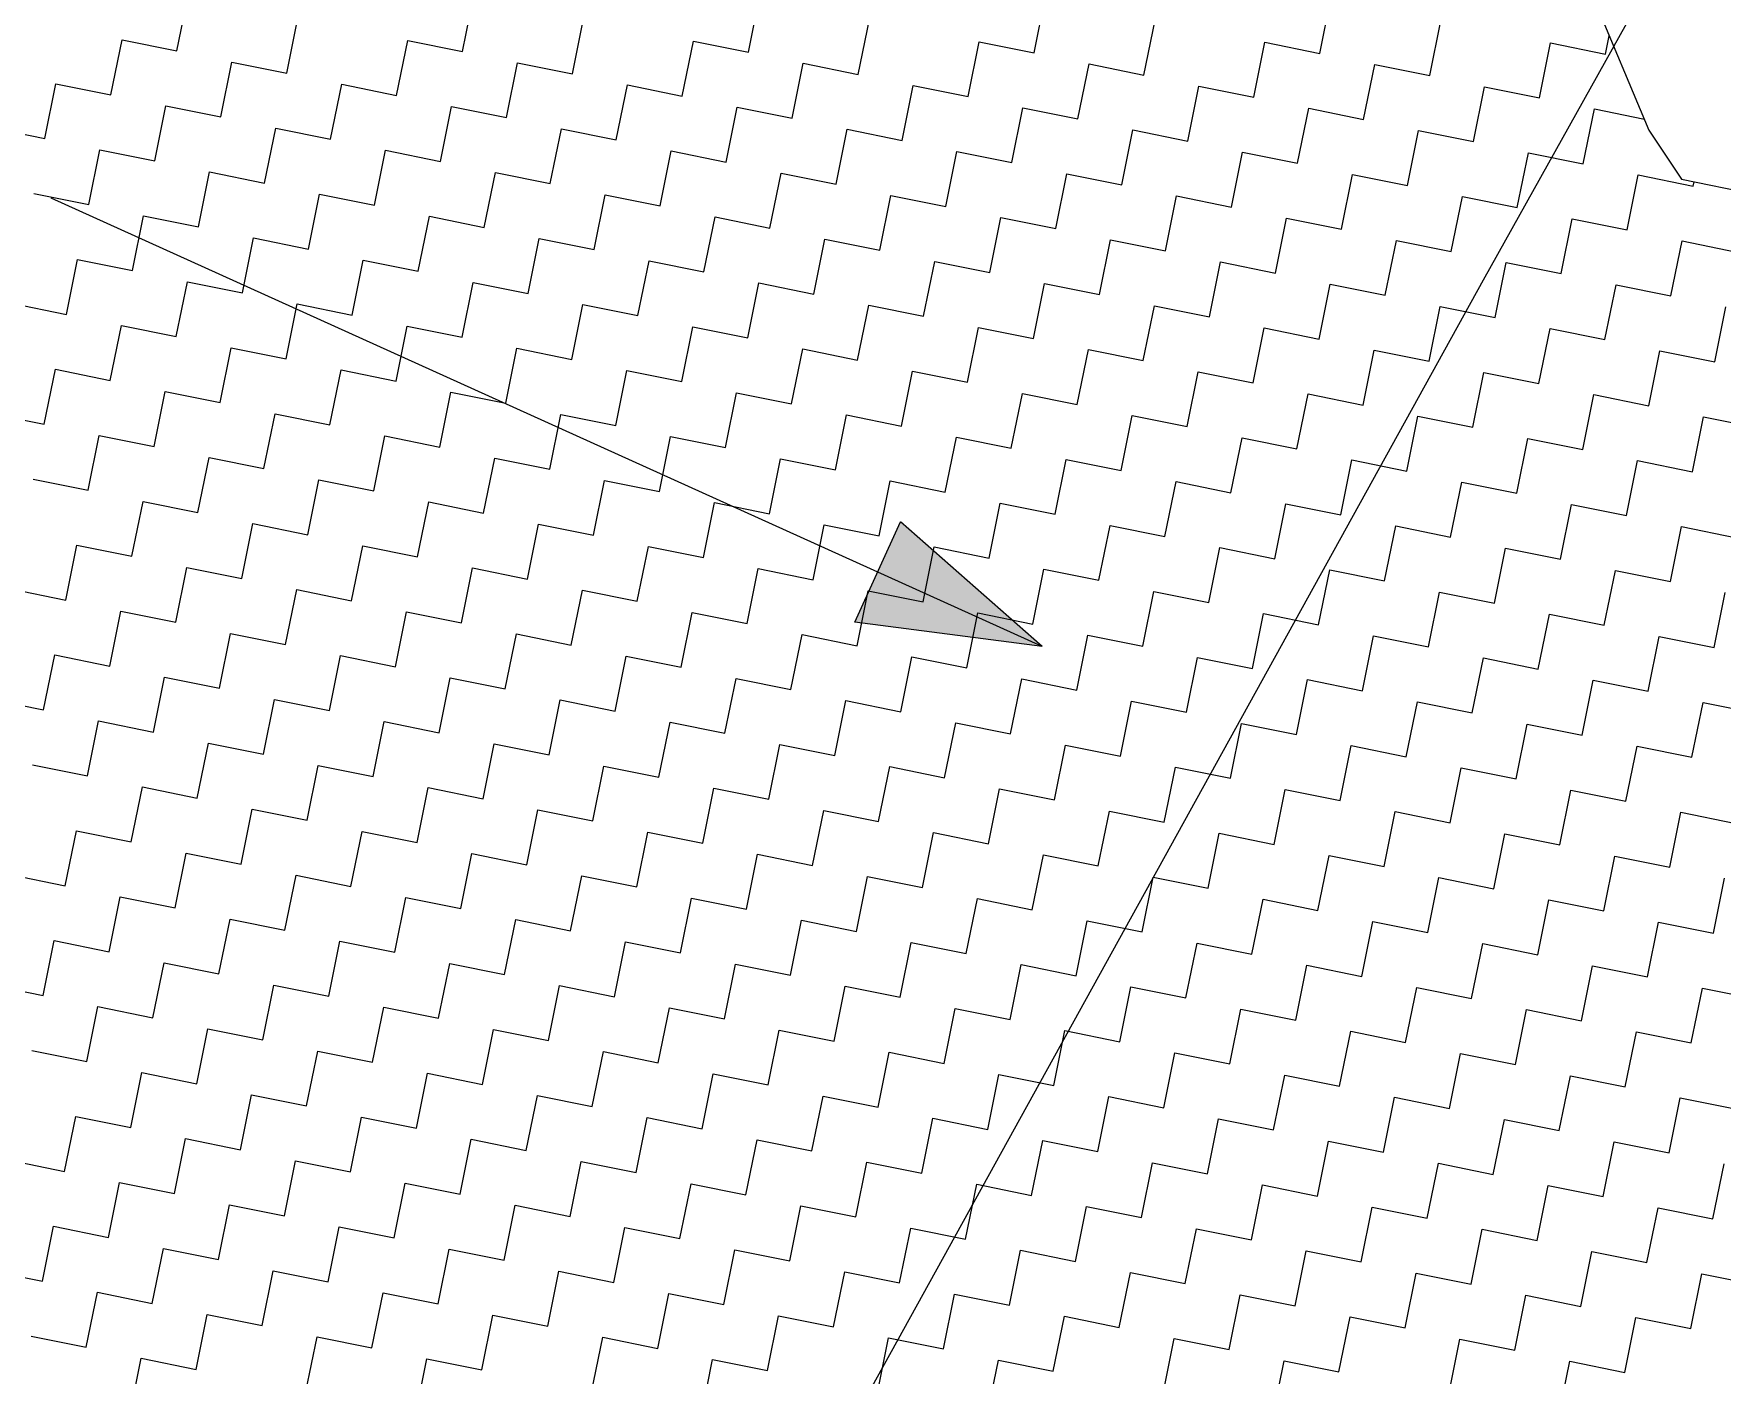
# Model space of a CAD drawing. Header units: metres. Extents: x 278801 to 279668, y 2074665 to 2075564.
# Drawn here: x 279452.46 to 279499.58, y 2075442.22 to 2075479.66 of the extents above; entities that cross this region are included whole.
import ezdxf

# ---------------------------------------------------------------- set-up
doc = ezdxf.new("R2010")
doc.units = ezdxf.units.M
doc.layers.add('POLY_HATCH', color=12, linetype='Continuous')
doc.layers.add('POLY_PARCEL', color=6, linetype='Continuous')

msp = doc.modelspace()

# ---------------------------------------------------------------- hatches: boundary and pattern name
h = msp.add_hatch(color=256)
h.paths.add_polyline_path([(279476.01, 2075464.635), (279475.375, 2075463.231), (279480.6, 2075462.559)])
h.paths.add_polyline_path([(279480.6, 2075462.559), (279476.645, 2075466.038), (279476.01, 2075464.635)])

# ---------------------------------------------------------------- linework, layer by layer
for points in [[(279480.6, 2075462.559), (279452.951, 2075475.065)], [(279475.375, 2075463.231), (279476.645, 2075466.038)], [(279480.6, 2075462.559), (279476.645, 2075466.038)], [(279480.6, 2075462.559), (279475.375, 2075463.231)]]:
    msp.add_lwpolyline(points)
at = {"layer": 'POLY_HATCH'}
for p, q in [((279495.593, 2075481.577), (279497.534, 2075476.969)), ((279497.534, 2075476.969), (279498.445, 2075475.597)), ((279498.445, 2075475.597), (279500.444, 2075475.193))]:
    msp.add_line(p, q, dxfattribs=at)
at = {"layer": 'POLY_HATCH', "linetype": 'Continuous'}
for p, q in [((279456.459, 2075479.177), (279456.769, 2075480.709)), ((279464.431, 2075479.16), (279464.741, 2075480.693)), ((279472.404, 2075479.143), (279472.714, 2075480.676)), ((279480.376, 2075479.126), (279480.686, 2075480.659)), ((279488.349, 2075479.109), (279488.658, 2075480.642)), ((279459.524, 2075478.557), (279459.834, 2075480.09)), ((279467.496, 2075478.54), (279467.806, 2075480.073)), ((279475.469, 2075478.523), (279475.779, 2075480.056)), ((279483.441, 2075478.506), (279483.751, 2075480.039)), ((279491.414, 2075478.489), (279491.723, 2075480.022)), ((279454.616, 2075477.954), (279454.926, 2075479.487)), ((279454.926, 2075479.487), (279456.459, 2075479.177)), ((279462.589, 2075477.937), (279462.899, 2075479.47)), ((279462.899, 2075479.47), (279464.431, 2075479.16)), ((279470.561, 2075477.92), (279470.871, 2075479.453)), ((279470.871, 2075479.453), (279472.404, 2075479.143)), ((279478.534, 2075477.904), (279478.844, 2075479.436)), ((279478.844, 2075479.436), (279480.376, 2075479.126)), ((279486.506, 2075477.887), (279486.816, 2075479.419)), ((279486.816, 2075479.419), (279488.349, 2075479.109)), ((279494.479, 2075477.87), (279494.788, 2075479.402)), ((279494.788, 2075479.402), (279496.321, 2075479.092)), ((279496.321, 2075479.092), (279496.424, 2075479.604)), ((279457.681, 2075477.335), (279457.991, 2075478.867)), ((279457.991, 2075478.867), (279459.524, 2075478.557)), ((279465.654, 2075477.318), (279465.964, 2075478.85)), ((279465.964, 2075478.85), (279467.496, 2075478.54)), ((279473.626, 2075477.301), (279473.936, 2075478.833)), ((279473.936, 2075478.833), (279475.469, 2075478.523)), ((279481.599, 2075477.284), (279481.909, 2075478.816)), ((279481.909, 2075478.816), (279483.441, 2075478.506)), ((279489.571, 2075477.267), (279489.881, 2075478.799)), ((279489.881, 2075478.799), (279491.414, 2075478.489)), ((279452.774, 2075476.732), (279453.084, 2075478.264)), ((279453.084, 2075478.264), (279454.616, 2075477.954)), ((279460.746, 2075476.715), (279461.056, 2075478.247)), ((279461.056, 2075478.247), (279462.589, 2075477.937)), ((279468.719, 2075476.698), (279469.029, 2075478.23)), ((279469.029, 2075478.23), (279470.561, 2075477.92)), ((279476.691, 2075476.681), (279477.001, 2075478.213)), ((279477.001, 2075478.213), (279478.534, 2075477.904)), ((279484.664, 2075476.664), (279484.974, 2075478.197)), ((279484.974, 2075478.197), (279486.506, 2075477.887)), ((279492.636, 2075476.647), (279492.946, 2075478.18)), ((279492.946, 2075478.18), (279494.479, 2075477.87)), ((279455.839, 2075476.112), (279456.149, 2075477.644)), ((279456.149, 2075477.644), (279457.681, 2075477.335)), ((279463.811, 2075476.095), (279464.121, 2075477.628)), ((279464.121, 2075477.628), (279465.654, 2075477.318)), ((279471.784, 2075476.078), (279472.094, 2075477.611)), ((279472.094, 2075477.611), (279473.626, 2075477.301)), ((279479.756, 2075476.061), (279480.066, 2075477.594)), ((279480.066, 2075477.594), (279481.599, 2075477.284)), ((279487.729, 2075476.044), (279488.039, 2075477.577)), ((279488.039, 2075477.577), (279489.571, 2075477.267)), ((279495.701, 2075476.027), (279496.011, 2075477.56)), ((279496.011, 2075477.56), (279497.404, 2075477.278)), ((279451.241, 2075477.042), (279452.774, 2075476.732)), ((279458.904, 2075475.492), (279459.214, 2075477.025)), ((279459.214, 2075477.025), (279460.746, 2075476.715)), ((279466.876, 2075475.475), (279467.186, 2075477.008)), ((279467.186, 2075477.008), (279468.719, 2075476.698)), ((279474.849, 2075475.458), (279475.159, 2075476.991)), ((279475.159, 2075476.991), (279476.691, 2075476.681)), ((279482.821, 2075475.441), (279483.131, 2075476.974)), ((279483.131, 2075476.974), (279484.664, 2075476.664)), ((279490.794, 2075475.424), (279491.104, 2075476.957)), ((279491.104, 2075476.957), (279492.636, 2075476.647)), ((279453.997, 2075474.889), (279454.306, 2075476.422)), ((279454.306, 2075476.422), (279455.839, 2075476.112)), ((279461.969, 2075474.872), (279462.279, 2075476.405)), ((279462.279, 2075476.405), (279463.811, 2075476.095)), ((279469.941, 2075474.855), (279470.251, 2075476.388)), ((279470.251, 2075476.388), (279471.784, 2075476.078)), ((279477.914, 2075474.839), (279478.224, 2075476.371)), ((279478.224, 2075476.371), (279479.756, 2075476.061)), ((279485.886, 2075474.822), (279486.196, 2075476.354)), ((279486.196, 2075476.354), (279487.729, 2075476.044)), ((279493.859, 2075474.805), (279494.169, 2075476.337)), ((279494.169, 2075476.337), (279495.701, 2075476.027)), ((279457.062, 2075474.27), (279457.371, 2075475.802)), ((279457.371, 2075475.802), (279458.904, 2075475.492)), ((279465.034, 2075474.253), (279465.344, 2075475.785)), ((279465.344, 2075475.785), (279466.876, 2075475.475)), ((279473.006, 2075474.236), (279473.316, 2075475.768)), ((279473.316, 2075475.768), (279474.849, 2075475.458)), ((279480.979, 2075474.219), (279481.289, 2075475.751)), ((279481.289, 2075475.751), (279482.821, 2075475.441)), ((279488.951, 2075474.202), (279489.261, 2075475.734)), ((279489.261, 2075475.734), (279490.794, 2075475.424)), ((279496.924, 2075474.185), (279497.234, 2075475.717)), ((279497.234, 2075475.717), (279498.766, 2075475.408)), ((279498.766, 2075475.408), (279498.79, 2075475.527)), ((279452.464, 2075475.199), (279453.997, 2075474.889)), ((279460.127, 2075473.65), (279460.437, 2075475.182)), ((279460.437, 2075475.182), (279461.969, 2075474.872)), ((279468.099, 2075473.633), (279468.409, 2075475.165)), ((279468.409, 2075475.165), (279469.941, 2075474.855)), ((279476.072, 2075473.616), (279476.381, 2075475.148)), ((279476.381, 2075475.148), (279477.914, 2075474.839)), ((279484.044, 2075473.599), (279484.354, 2075475.131)), ((279484.354, 2075475.131), (279485.886, 2075474.822)), ((279492.016, 2075473.582), (279492.326, 2075475.115)), ((279492.326, 2075475.115), (279493.859, 2075474.805)), ((279455.219, 2075473.047), (279455.529, 2075474.579)), ((279455.529, 2075474.579), (279457.062, 2075474.27)), ((279463.192, 2075473.03), (279463.502, 2075474.563)), ((279463.502, 2075474.563), (279465.034, 2075474.253)), ((279471.164, 2075473.013), (279471.474, 2075474.546)), ((279471.474, 2075474.546), (279473.006, 2075474.236)), ((279479.137, 2075472.996), (279479.446, 2075474.529)), ((279479.446, 2075474.529), (279480.979, 2075474.219)), ((279487.109, 2075472.979), (279487.419, 2075474.512)), ((279487.419, 2075474.512), (279488.951, 2075474.202)), ((279495.081, 2075472.962), (279495.391, 2075474.495)), ((279495.391, 2075474.495), (279496.924, 2075474.185)), ((279458.284, 2075472.427), (279458.594, 2075473.96)), ((279458.594, 2075473.96), (279460.127, 2075473.65)), ((279466.257, 2075472.41), (279466.567, 2075473.943)), ((279466.567, 2075473.943), (279468.099, 2075473.633)), ((279474.229, 2075472.393), (279474.539, 2075473.926)), ((279474.539, 2075473.926), (279476.072, 2075473.616)), ((279482.202, 2075472.376), (279482.511, 2075473.909)), ((279482.511, 2075473.909), (279484.044, 2075473.599)), ((279490.174, 2075472.359), (279490.484, 2075473.892)), ((279490.484, 2075473.892), (279492.016, 2075473.582)), ((279498.146, 2075472.343), (279498.456, 2075473.875)), ((279498.456, 2075473.875), (279499.989, 2075473.565)), ((279453.377, 2075471.824), (279453.687, 2075473.357)), ((279453.687, 2075473.357), (279455.219, 2075473.047)), ((279461.349, 2075471.807), (279461.659, 2075473.34)), ((279461.659, 2075473.34), (279463.192, 2075473.03)), ((279469.322, 2075471.79), (279469.632, 2075473.323)), ((279469.632, 2075473.323), (279471.164, 2075473.013)), ((279477.294, 2075471.774), (279477.604, 2075473.306)), ((279477.604, 2075473.306), (279479.137, 2075472.996)), ((279485.267, 2075471.757), (279485.576, 2075473.289)), ((279485.576, 2075473.289), (279487.109, 2075472.979)), ((279493.239, 2075471.74), (279493.549, 2075473.272)), ((279493.549, 2075473.272), (279495.081, 2075472.962)), ((279456.442, 2075471.205), (279456.752, 2075472.737)), ((279456.752, 2075472.737), (279458.284, 2075472.427)), ((279464.414, 2075471.188), (279464.724, 2075472.72)), ((279464.724, 2075472.72), (279466.257, 2075472.41)), ((279472.387, 2075471.171), (279472.697, 2075472.703)), ((279472.697, 2075472.703), (279474.229, 2075472.393)), ((279480.359, 2075471.154), (279480.669, 2075472.686)), ((279480.669, 2075472.686), (279482.202, 2075472.376)), ((279488.332, 2075471.137), (279488.641, 2075472.669)), ((279488.641, 2075472.669), (279490.174, 2075472.359)), ((279496.304, 2075471.12), (279496.614, 2075472.652)), ((279496.614, 2075472.652), (279498.146, 2075472.343)), ((279451.844, 2075472.134), (279453.377, 2075471.824)), ((279459.507, 2075470.585), (279459.817, 2075472.117)), ((279459.817, 2075472.117), (279461.349, 2075471.807)), ((279467.479, 2075470.568), (279467.789, 2075472.1)), ((279467.789, 2075472.1), (279469.322, 2075471.79)), ((279475.452, 2075470.551), (279475.762, 2075472.083)), ((279475.762, 2075472.083), (279477.294, 2075471.774)), ((279483.424, 2075470.534), (279483.734, 2075472.066)), ((279483.734, 2075472.066), (279485.267, 2075471.757)), ((279491.397, 2075470.517), (279491.707, 2075472.05)), ((279491.707, 2075472.05), (279493.239, 2075471.74)), ((279499.369, 2075470.5), (279499.679, 2075472.033)), ((279454.599, 2075469.982), (279454.909, 2075471.514)), ((279454.909, 2075471.514), (279456.442, 2075471.205)), ((279462.572, 2075469.965), (279462.882, 2075471.497)), ((279462.882, 2075471.497), (279464.414, 2075471.188)), ((279470.544, 2075469.948), (279470.854, 2075471.481)), ((279470.854, 2075471.481), (279472.387, 2075471.171)), ((279478.517, 2075469.931), (279478.827, 2075471.464)), ((279478.827, 2075471.464), (279480.359, 2075471.154)), ((279486.489, 2075469.914), (279486.799, 2075471.447)), ((279486.799, 2075471.447), (279488.332, 2075471.137)), ((279494.462, 2075469.897), (279494.772, 2075471.43)), ((279494.772, 2075471.43), (279496.304, 2075471.12)), ((279457.664, 2075469.362), (279457.974, 2075470.895)), ((279457.974, 2075470.895), (279459.507, 2075470.585)), ((279465.637, 2075469.345), (279465.947, 2075470.878)), ((279465.947, 2075470.878), (279467.479, 2075470.568)), ((279473.609, 2075469.328), (279473.919, 2075470.861)), ((279473.919, 2075470.861), (279475.452, 2075470.551)), ((279481.582, 2075469.311), (279481.892, 2075470.844)), ((279481.892, 2075470.844), (279483.424, 2075470.534)), ((279489.554, 2075469.294), (279489.864, 2075470.827)), ((279489.864, 2075470.827), (279491.397, 2075470.517)), ((279497.527, 2075469.277), (279497.837, 2075470.81)), ((279497.837, 2075470.81), (279499.369, 2075470.5)), ((279452.757, 2075468.759), (279453.067, 2075470.292)), ((279453.067, 2075470.292), (279454.599, 2075469.982)), ((279460.729, 2075468.742), (279461.039, 2075470.275)), ((279461.039, 2075470.275), (279462.572, 2075469.965)), ((279468.702, 2075468.725), (279469.012, 2075470.258)), ((279469.012, 2075470.258), (279470.544, 2075469.948)), ((279476.674, 2075468.708), (279476.984, 2075470.241)), ((279476.984, 2075470.241), (279478.517, 2075469.931)), ((279484.647, 2075468.692), (279484.957, 2075470.224)), ((279484.957, 2075470.224), (279486.489, 2075469.914)), ((279492.619, 2075468.675), (279492.929, 2075470.207)), ((279492.929, 2075470.207), (279494.462, 2075469.897)), ((279455.822, 2075468.139), (279456.132, 2075469.672)), ((279456.132, 2075469.672), (279457.664, 2075469.362)), ((279463.794, 2075468.123), (279464.104, 2075469.655)), ((279464.104, 2075469.655), (279465.637, 2075469.345)), ((279471.767, 2075468.106), (279472.077, 2075469.638)), ((279472.077, 2075469.638), (279473.609, 2075469.328)), ((279479.739, 2075468.089), (279480.049, 2075469.621)), ((279480.049, 2075469.621), (279481.582, 2075469.311)), ((279487.712, 2075468.072), (279488.022, 2075469.604)), ((279488.022, 2075469.604), (279489.554, 2075469.294)), ((279495.684, 2075468.055), (279495.994, 2075469.587)), ((279495.994, 2075469.587), (279497.527, 2075469.277)), ((279451.225, 2075469.069), (279452.757, 2075468.759)), ((279458.887, 2075467.52), (279459.197, 2075469.052)), ((279459.197, 2075469.052), (279460.729, 2075468.742)), ((279466.86, 2075467.503), (279467.169, 2075469.035)), ((279467.169, 2075469.035), (279468.702, 2075468.725)), ((279474.832, 2075467.486), (279475.142, 2075469.018)), ((279475.142, 2075469.018), (279476.674, 2075468.708)), ((279482.804, 2075467.469), (279483.114, 2075469.001)), ((279483.114, 2075469.001), (279484.647, 2075468.692)), ((279490.777, 2075467.452), (279491.087, 2075468.985)), ((279491.087, 2075468.985), (279492.619, 2075468.675)), ((279498.749, 2075467.435), (279499.059, 2075468.968)), ((279499.059, 2075468.968), (279500.592, 2075468.658)), ((279453.98, 2075466.917), (279454.29, 2075468.449)), ((279454.29, 2075468.449), (279455.822, 2075468.139)), ((279461.952, 2075466.9), (279462.262, 2075468.432)), ((279462.262, 2075468.432), (279463.794, 2075468.123)), ((279469.925, 2075466.883), (279470.234, 2075468.416)), ((279470.234, 2075468.416), (279471.767, 2075468.106)), ((279477.897, 2075466.866), (279478.207, 2075468.399)), ((279478.207, 2075468.399), (279479.739, 2075468.089)), ((279485.869, 2075466.849), (279486.179, 2075468.382)), ((279486.179, 2075468.382), (279487.712, 2075468.072)), ((279493.842, 2075466.832), (279494.152, 2075468.365)), ((279494.152, 2075468.365), (279495.684, 2075468.055)), ((279457.045, 2075466.297), (279457.355, 2075467.83)), ((279457.355, 2075467.83), (279458.887, 2075467.52)), ((279465.017, 2075466.28), (279465.327, 2075467.813)), ((279465.327, 2075467.813), (279466.86, 2075467.503)), ((279472.99, 2075466.263), (279473.299, 2075467.796)), ((279473.299, 2075467.796), (279474.832, 2075467.486)), ((279480.962, 2075466.246), (279481.272, 2075467.779)), ((279481.272, 2075467.779), (279482.804, 2075467.469)), ((279488.934, 2075466.229), (279489.244, 2075467.762)), ((279489.244, 2075467.762), (279490.777, 2075467.452)), ((279496.907, 2075466.212), (279497.217, 2075467.745)), ((279497.217, 2075467.745), (279498.749, 2075467.435)), ((279452.447, 2075467.227), (279453.98, 2075466.917)), ((279460.11, 2075465.677), (279460.42, 2075467.21)), ((279460.42, 2075467.21), (279461.952, 2075466.9)), ((279468.082, 2075465.66), (279468.392, 2075467.193)), ((279468.392, 2075467.193), (279469.925, 2075466.883)), ((279476.055, 2075465.643), (279476.364, 2075467.176)), ((279476.364, 2075467.176), (279477.897, 2075466.866)), ((279484.027, 2075465.627), (279484.337, 2075467.159)), ((279484.337, 2075467.159), (279485.869, 2075466.849)), ((279491.999, 2075465.61), (279492.309, 2075467.142)), ((279492.309, 2075467.142), (279493.842, 2075466.832)), ((279455.202, 2075465.074), (279455.512, 2075466.607)), ((279455.512, 2075466.607), (279457.045, 2075466.297)), ((279463.175, 2075465.058), (279463.485, 2075466.59)), ((279463.485, 2075466.59), (279465.017, 2075466.28)), ((279471.147, 2075465.041), (279471.457, 2075466.573)), ((279471.457, 2075466.573), (279472.99, 2075466.263)), ((279479.12, 2075465.024), (279479.429, 2075466.556)), ((279479.429, 2075466.556), (279480.962, 2075466.246)), ((279487.092, 2075465.007), (279487.402, 2075466.539)), ((279487.402, 2075466.539), (279488.934, 2075466.229)), ((279495.064, 2075464.99), (279495.374, 2075466.522)), ((279495.374, 2075466.522), (279496.907, 2075466.212)), ((279458.267, 2075464.455), (279458.577, 2075465.987)), ((279458.577, 2075465.987), (279460.11, 2075465.677)), ((279466.24, 2075464.438), (279466.55, 2075465.97)), ((279466.55, 2075465.97), (279468.082, 2075465.66)), ((279474.212, 2075464.421), (279474.522, 2075465.953)), ((279474.522, 2075465.953), (279476.055, 2075465.643)), ((279482.185, 2075464.404), (279482.495, 2075465.936)), ((279482.495, 2075465.936), (279484.027, 2075465.627)), ((279490.157, 2075464.387), (279490.467, 2075465.92)), ((279490.467, 2075465.92), (279491.999, 2075465.61)), ((279498.13, 2075464.37), (279498.439, 2075465.903)), ((279498.439, 2075465.903), (279499.972, 2075465.593)), ((279453.36, 2075463.852), (279453.67, 2075465.384)), ((279453.67, 2075465.384), (279455.202, 2075465.074)), ((279461.332, 2075463.835), (279461.642, 2075465.367)), ((279461.642, 2075465.367), (279463.175, 2075465.058)), ((279469.305, 2075463.818), (279469.615, 2075465.351)), ((279469.615, 2075465.351), (279471.147, 2075465.041)), ((279477.277, 2075463.801), (279477.587, 2075465.334)), ((279477.587, 2075465.334), (279479.12, 2075465.024)), ((279485.25, 2075463.784), (279485.56, 2075465.317)), ((279485.56, 2075465.317), (279487.092, 2075465.007)), ((279493.222, 2075463.767), (279493.532, 2075465.3)), ((279493.532, 2075465.3), (279495.064, 2075464.99)), ((279456.425, 2075463.232), (279456.735, 2075464.765)), ((279456.735, 2075464.765), (279458.267, 2075464.455)), ((279464.397, 2075463.215), (279464.707, 2075464.748)), ((279464.707, 2075464.748), (279466.24, 2075464.438)), ((279472.37, 2075463.198), (279472.68, 2075464.731)), ((279472.68, 2075464.731), (279474.212, 2075464.421)), ((279480.342, 2075463.181), (279480.652, 2075464.714)), ((279480.652, 2075464.714), (279482.185, 2075464.404)), ((279488.315, 2075463.164), (279488.625, 2075464.697)), ((279488.625, 2075464.697), (279490.157, 2075464.387)), ((279496.287, 2075463.147), (279496.597, 2075464.68)), ((279496.597, 2075464.68), (279498.13, 2075464.37)), ((279451.827, 2075464.162), (279453.36, 2075463.852)), ((279459.49, 2075462.612), (279459.8, 2075464.145)), ((279459.8, 2075464.145), (279461.332, 2075463.835)), ((279467.462, 2075462.595), (279467.772, 2075464.128)), ((279467.772, 2075464.128), (279469.305, 2075463.818)), ((279475.435, 2075462.578), (279475.745, 2075464.111)), ((279475.745, 2075464.111), (279477.277, 2075463.801)), ((279483.407, 2075462.562), (279483.717, 2075464.094)), ((279483.717, 2075464.094), (279485.25, 2075463.784)), ((279491.38, 2075462.545), (279491.69, 2075464.077)), ((279491.69, 2075464.077), (279493.222, 2075463.767)), ((279499.352, 2075462.528), (279499.662, 2075464.06)), ((279454.582, 2075462.009), (279454.892, 2075463.542)), ((279454.892, 2075463.542), (279456.425, 2075463.232)), ((279462.555, 2075461.993), (279462.865, 2075463.525)), ((279462.865, 2075463.525), (279464.397, 2075463.215)), ((279470.527, 2075461.976), (279470.837, 2075463.508)), ((279470.837, 2075463.508), (279472.37, 2075463.198)), ((279478.5, 2075461.959), (279478.81, 2075463.491)), ((279478.81, 2075463.491), (279480.342, 2075463.181)), ((279486.472, 2075461.942), (279486.782, 2075463.474)), ((279486.782, 2075463.474), (279488.315, 2075463.164)), ((279494.445, 2075461.925), (279494.755, 2075463.457)), ((279494.755, 2075463.457), (279496.287, 2075463.147)), ((279457.648, 2075461.39), (279457.957, 2075462.922)), ((279457.957, 2075462.922), (279459.49, 2075462.612)), ((279465.62, 2075461.373), (279465.93, 2075462.905)), ((279465.93, 2075462.905), (279467.462, 2075462.595)), ((279473.592, 2075461.356), (279473.902, 2075462.888)), ((279473.902, 2075462.888), (279475.435, 2075462.578)), ((279481.565, 2075461.339), (279481.875, 2075462.871)), ((279481.875, 2075462.871), (279483.407, 2075462.562)), ((279489.537, 2075461.322), (279489.847, 2075462.854)), ((279489.847, 2075462.854), (279491.38, 2075462.545)), ((279497.51, 2075461.305), (279497.82, 2075462.838)), ((279497.82, 2075462.838), (279499.352, 2075462.528)), ((279452.74, 2075460.787), (279453.05, 2075462.319)), ((279453.05, 2075462.319), (279454.582, 2075462.009)), ((279460.713, 2075460.77), (279461.022, 2075462.302)), ((279461.022, 2075462.302), (279462.555, 2075461.993)), ((279468.685, 2075460.753), (279468.995, 2075462.285)), ((279468.995, 2075462.285), (279470.527, 2075461.976)), ((279476.657, 2075460.736), (279476.967, 2075462.269)), ((279476.967, 2075462.269), (279478.5, 2075461.959)), ((279484.63, 2075460.719), (279484.94, 2075462.252)), ((279484.94, 2075462.252), (279486.472, 2075461.942)), ((279492.602, 2075460.702), (279492.912, 2075462.235)), ((279492.912, 2075462.235), (279494.445, 2075461.925)), ((279455.805, 2075460.167), (279456.115, 2075461.7)), ((279456.115, 2075461.7), (279457.648, 2075461.39)), ((279463.778, 2075460.15), (279464.087, 2075461.683)), ((279464.087, 2075461.683), (279465.62, 2075461.373)), ((279471.75, 2075460.133), (279472.06, 2075461.666)), ((279472.06, 2075461.666), (279473.592, 2075461.356)), ((279479.722, 2075460.116), (279480.032, 2075461.649)), ((279480.032, 2075461.649), (279481.565, 2075461.339)), ((279487.695, 2075460.099), (279488.005, 2075461.632)), ((279488.005, 2075461.632), (279489.537, 2075461.322)), ((279495.667, 2075460.082), (279495.977, 2075461.615)), ((279495.977, 2075461.615), (279497.51, 2075461.305)), ((279451.208, 2075461.097), (279452.74, 2075460.787)), ((279458.87, 2075459.547), (279459.18, 2075461.08)), ((279459.18, 2075461.08), (279460.713, 2075460.77)), ((279466.843, 2075459.53), (279467.152, 2075461.063)), ((279467.152, 2075461.063), (279468.685, 2075460.753)), ((279474.815, 2075459.513), (279475.125, 2075461.046)), ((279475.125, 2075461.046), (279476.657, 2075460.736)), ((279482.787, 2075459.496), (279483.097, 2075461.029)), ((279483.097, 2075461.029), (279484.63, 2075460.719)), ((279490.76, 2075459.48), (279491.07, 2075461.012)), ((279491.07, 2075461.012), (279492.602, 2075460.702)), ((279498.732, 2075459.463), (279499.042, 2075460.995)), ((279499.042, 2075460.995), (279500.575, 2075460.685)), ((279453.963, 2075458.944), (279454.273, 2075460.477)), ((279454.273, 2075460.477), (279455.805, 2075460.167)), ((279461.935, 2075458.927), (279462.245, 2075460.46)), ((279462.245, 2075460.46), (279463.778, 2075460.15)), ((279469.908, 2075458.911), (279470.217, 2075460.443)), ((279470.217, 2075460.443), (279471.75, 2075460.133)), ((279477.88, 2075458.894), (279478.19, 2075460.426)), ((279478.19, 2075460.426), (279479.722, 2075460.116)), ((279485.852, 2075458.877), (279486.162, 2075460.409)), ((279486.162, 2075460.409), (279487.695, 2075460.099)), ((279493.825, 2075458.86), (279494.135, 2075460.392)), ((279494.135, 2075460.392), (279495.667, 2075460.082)), ((279457.028, 2075458.325), (279457.338, 2075459.857)), ((279457.338, 2075459.857), (279458.87, 2075459.547)), ((279465, 2075458.308), (279465.31, 2075459.84)), ((279465.31, 2075459.84), (279466.843, 2075459.53)), ((279472.973, 2075458.291), (279473.283, 2075459.823)), ((279473.283, 2075459.823), (279474.815, 2075459.513)), ((279480.945, 2075458.274), (279481.255, 2075459.806)), ((279481.255, 2075459.806), (279482.787, 2075459.496)), ((279488.918, 2075458.257), (279489.227, 2075459.789)), ((279489.227, 2075459.789), (279490.76, 2075459.48)), ((279496.89, 2075458.24), (279497.2, 2075459.773)), ((279497.2, 2075459.773), (279498.732, 2075459.463)), ((279452.43, 2075459.254), (279453.963, 2075458.944)), ((279460.093, 2075457.705), (279460.403, 2075459.237)), ((279460.403, 2075459.237), (279461.935, 2075458.927)), ((279468.065, 2075457.688), (279468.375, 2075459.22)), ((279468.375, 2075459.22), (279469.908, 2075458.911)), ((279476.038, 2075457.671), (279476.348, 2075459.204)), ((279476.348, 2075459.204), (279477.88, 2075458.894)), ((279484.01, 2075457.654), (279484.32, 2075459.187)), ((279484.32, 2075459.187), (279485.852, 2075458.877)), ((279491.983, 2075457.637), (279492.292, 2075459.17)), ((279492.292, 2075459.17), (279493.825, 2075458.86)), ((279455.185, 2075457.102), (279455.495, 2075458.635)), ((279455.495, 2075458.635), (279457.028, 2075458.325)), ((279463.158, 2075457.085), (279463.468, 2075458.618)), ((279463.468, 2075458.618), (279465, 2075458.308)), ((279471.13, 2075457.068), (279471.44, 2075458.601)), ((279471.44, 2075458.601), (279472.973, 2075458.291)), ((279479.103, 2075457.051), (279479.413, 2075458.584)), ((279479.413, 2075458.584), (279480.945, 2075458.274)), ((279487.075, 2075457.034), (279487.385, 2075458.567)), ((279487.385, 2075458.567), (279488.918, 2075458.257)), ((279495.048, 2075457.017), (279495.357, 2075458.55)), ((279495.357, 2075458.55), (279496.89, 2075458.24)), ((279458.25, 2075456.482), (279458.56, 2075458.015)), ((279458.56, 2075458.015), (279460.093, 2075457.705)), ((279466.223, 2075456.465), (279466.533, 2075457.998)), ((279466.533, 2075457.998), (279468.065, 2075457.688)), ((279474.195, 2075456.448), (279474.505, 2075457.981)), ((279474.505, 2075457.981), (279476.038, 2075457.671)), ((279482.168, 2075456.431), (279482.478, 2075457.964)), ((279482.478, 2075457.964), (279484.01, 2075457.654)), ((279490.14, 2075456.415), (279490.45, 2075457.947)), ((279490.45, 2075457.947), (279491.983, 2075457.637)), ((279498.113, 2075456.398), (279498.422, 2075457.93)), ((279498.422, 2075457.93), (279499.955, 2075457.62)), ((279453.343, 2075455.879), (279453.653, 2075457.412)), ((279453.653, 2075457.412), (279455.185, 2075457.102)), ((279461.315, 2075455.862), (279461.625, 2075457.395)), ((279461.625, 2075457.395), (279463.158, 2075457.085)), ((279469.288, 2075455.846), (279469.598, 2075457.378)), ((279469.598, 2075457.378), (279471.13, 2075457.068)), ((279477.26, 2075455.829), (279477.57, 2075457.361)), ((279477.57, 2075457.361), (279479.103, 2075457.051)), ((279485.233, 2075455.812), (279485.543, 2075457.344)), ((279485.543, 2075457.344), (279487.075, 2075457.034)), ((279493.205, 2075455.795), (279493.515, 2075457.327)), ((279493.515, 2075457.327), (279495.048, 2075457.017)), ((279456.408, 2075455.26), (279456.718, 2075456.792)), ((279456.718, 2075456.792), (279458.25, 2075456.482)), ((279464.38, 2075455.243), (279464.69, 2075456.775)), ((279464.69, 2075456.775), (279466.223, 2075456.465)), ((279472.353, 2075455.226), (279472.663, 2075456.758)), ((279472.663, 2075456.758), (279474.195, 2075456.448)), ((279480.325, 2075455.209), (279480.635, 2075456.741)), ((279480.635, 2075456.741), (279482.168, 2075456.431)), ((279488.298, 2075455.192), (279488.608, 2075456.724)), ((279488.608, 2075456.724), (279490.14, 2075456.415)), ((279496.27, 2075455.175), (279496.58, 2075456.708)), ((279496.58, 2075456.708), (279498.113, 2075456.398)), ((279451.81, 2075456.189), (279453.343, 2075455.879)), ((279459.473, 2075454.64), (279459.783, 2075456.172)), ((279459.783, 2075456.172), (279461.315, 2075455.862)), ((279467.445, 2075454.623), (279467.755, 2075456.155)), ((279467.755, 2075456.155), (279469.288, 2075455.846)), ((279475.418, 2075454.606), (279475.728, 2075456.139)), ((279475.728, 2075456.139), (279477.26, 2075455.829)), ((279483.39, 2075454.589), (279483.7, 2075456.122)), ((279483.7, 2075456.122), (279485.233, 2075455.812)), ((279491.363, 2075454.572), (279491.673, 2075456.105)), ((279491.673, 2075456.105), (279493.205, 2075455.795)), ((279499.335, 2075454.555), (279499.645, 2075456.088)), ((279454.566, 2075454.037), (279454.875, 2075455.57)), ((279454.875, 2075455.57), (279456.408, 2075455.26)), ((279462.538, 2075454.02), (279462.848, 2075455.553)), ((279462.848, 2075455.553), (279464.38, 2075455.243)), ((279470.51, 2075454.003), (279470.82, 2075455.536)), ((279470.82, 2075455.536), (279472.353, 2075455.226)), ((279478.483, 2075453.986), (279478.793, 2075455.519)), ((279478.793, 2075455.519), (279480.325, 2075455.209)), ((279486.455, 2075453.969), (279486.765, 2075455.502)), ((279486.765, 2075455.502), (279488.298, 2075455.192)), ((279494.428, 2075453.952), (279494.738, 2075455.485)), ((279494.738, 2075455.485), (279496.27, 2075455.175)), ((279457.631, 2075453.417), (279457.94, 2075454.95)), ((279457.94, 2075454.95), (279459.473, 2075454.64)), ((279465.603, 2075453.4), (279465.913, 2075454.933)), ((279465.913, 2075454.933), (279467.445, 2075454.623)), ((279473.575, 2075453.383), (279473.885, 2075454.916)), ((279473.885, 2075454.916), (279475.418, 2075454.606)), ((279481.548, 2075453.366), (279481.858, 2075454.899)), ((279481.858, 2075454.899), (279483.39, 2075454.589)), ((279489.52, 2075453.35), (279489.83, 2075454.882)), ((279489.83, 2075454.882), (279491.363, 2075454.572)), ((279497.493, 2075453.333), (279497.803, 2075454.865)), ((279497.803, 2075454.865), (279499.335, 2075454.555)), ((279452.723, 2075452.814), (279453.033, 2075454.347)), ((279453.033, 2075454.347), (279454.566, 2075454.037)), ((279460.696, 2075452.797), (279461.006, 2075454.33)), ((279461.006, 2075454.33), (279462.538, 2075454.02)), ((279468.668, 2075452.781), (279468.978, 2075454.313)), ((279468.978, 2075454.313), (279470.51, 2075454.003)), ((279476.641, 2075452.764), (279476.95, 2075454.296)), ((279476.95, 2075454.296), (279478.483, 2075453.986)), ((279484.613, 2075452.747), (279484.923, 2075454.279)), ((279484.923, 2075454.279), (279486.455, 2075453.969)), ((279492.585, 2075452.73), (279492.895, 2075454.262)), ((279492.895, 2075454.262), (279494.428, 2075453.952)), ((279455.788, 2075452.195), (279456.098, 2075453.727)), ((279456.098, 2075453.727), (279457.631, 2075453.417)), ((279463.761, 2075452.178), (279464.071, 2075453.71)), ((279464.071, 2075453.71), (279465.603, 2075453.4)), ((279471.733, 2075452.161), (279472.043, 2075453.693)), ((279472.043, 2075453.693), (279473.575, 2075453.383)), ((279479.706, 2075452.144), (279480.015, 2075453.676)), ((279480.015, 2075453.676), (279481.548, 2075453.366)), ((279487.678, 2075452.127), (279487.988, 2075453.659)), ((279487.988, 2075453.659), (279489.52, 2075453.35)), ((279495.65, 2075452.11), (279495.96, 2075453.642)), ((279495.96, 2075453.642), (279497.493, 2075453.333)), ((279451.191, 2075453.124), (279452.723, 2075452.814)), ((279458.853, 2075451.575), (279459.163, 2075453.107)), ((279459.163, 2075453.107), (279460.696, 2075452.797)), ((279466.826, 2075451.558), (279467.136, 2075453.09)), ((279467.136, 2075453.09), (279468.668, 2075452.781)), ((279474.798, 2075451.541), (279475.108, 2075453.073)), ((279475.108, 2075453.073), (279476.641, 2075452.764)), ((279482.771, 2075451.524), (279483.08, 2075453.057)), ((279483.08, 2075453.057), (279484.613, 2075452.747)), ((279490.743, 2075451.507), (279491.053, 2075453.04)), ((279491.053, 2075453.04), (279492.585, 2075452.73)), ((279498.715, 2075451.49), (279499.025, 2075453.023)), ((279499.025, 2075453.023), (279500.558, 2075452.713)), ((279453.946, 2075450.972), (279454.256, 2075452.504)), ((279454.256, 2075452.504), (279455.788, 2075452.195)), ((279461.918, 2075450.955), (279462.228, 2075452.488)), ((279462.228, 2075452.488), (279463.761, 2075452.178)), ((279469.891, 2075450.938), (279470.201, 2075452.471)), ((279470.201, 2075452.471), (279471.733, 2075452.161)), ((279477.863, 2075450.921), (279478.173, 2075452.454)), ((279478.173, 2075452.454), (279479.706, 2075452.144)), ((279485.836, 2075450.904), (279486.145, 2075452.437)), ((279486.145, 2075452.437), (279487.678, 2075452.127)), ((279493.808, 2075450.887), (279494.118, 2075452.42)), ((279494.118, 2075452.42), (279495.65, 2075452.11)), ((279457.011, 2075450.352), (279457.321, 2075451.885)), ((279457.321, 2075451.885), (279458.853, 2075451.575)), ((279464.983, 2075450.335), (279465.293, 2075451.868)), ((279465.293, 2075451.868), (279466.826, 2075451.558)), ((279472.956, 2075450.318), (279473.266, 2075451.851)), ((279473.266, 2075451.851), (279474.798, 2075451.541)), ((279480.928, 2075450.301), (279481.238, 2075451.834)), ((279481.238, 2075451.834), (279482.771, 2075451.524)), ((279488.901, 2075450.285), (279489.21, 2075451.817)), ((279489.21, 2075451.817), (279490.743, 2075451.507)), ((279496.873, 2075450.268), (279497.183, 2075451.8)), ((279497.183, 2075451.8), (279498.715, 2075451.49)), ((279452.413, 2075451.282), (279453.946, 2075450.972)), ((279460.076, 2075449.732), (279460.386, 2075451.265)), ((279460.386, 2075451.265), (279461.918, 2075450.955)), ((279468.048, 2075449.716), (279468.358, 2075451.248)), ((279468.358, 2075451.248), (279469.891, 2075450.938)), ((279476.021, 2075449.699), (279476.331, 2075451.231)), ((279476.331, 2075451.231), (279477.863, 2075450.921)), ((279483.993, 2075449.682), (279484.303, 2075451.214)), ((279484.303, 2075451.214), (279485.836, 2075450.904)), ((279491.966, 2075449.665), (279492.276, 2075451.197)), ((279492.276, 2075451.197), (279493.808, 2075450.887)), ((279455.168, 2075449.13), (279455.478, 2075450.662)), ((279455.478, 2075450.662), (279457.011, 2075450.352)), ((279463.141, 2075449.113), (279463.451, 2075450.645)), ((279463.451, 2075450.645), (279464.983, 2075450.335)), ((279471.113, 2075449.096), (279471.423, 2075450.628)), ((279471.423, 2075450.628), (279472.956, 2075450.318)), ((279479.086, 2075449.079), (279479.396, 2075450.611)), ((279479.396, 2075450.611), (279480.928, 2075450.301)), ((279487.058, 2075449.062), (279487.368, 2075450.594)), ((279487.368, 2075450.594), (279488.901, 2075450.285)), ((279495.031, 2075449.045), (279495.341, 2075450.577)), ((279495.341, 2075450.577), (279496.873, 2075450.268)), ((279458.233, 2075448.51), (279458.543, 2075450.042)), ((279458.543, 2075450.042), (279460.076, 2075449.732)), ((279466.206, 2075448.493), (279466.516, 2075450.025)), ((279466.516, 2075450.025), (279468.048, 2075449.716)), ((279474.178, 2075448.476), (279474.488, 2075450.008)), ((279474.488, 2075450.008), (279476.021, 2075449.699)), ((279482.151, 2075448.459), (279482.461, 2075449.992)), ((279482.461, 2075449.992), (279483.993, 2075449.682)), ((279490.123, 2075448.442), (279490.433, 2075449.975)), ((279490.433, 2075449.975), (279491.966, 2075449.665)), ((279498.096, 2075448.425), (279498.406, 2075449.958)), ((279498.406, 2075449.958), (279499.938, 2075449.648)), ((279453.326, 2075447.907), (279453.636, 2075449.439)), ((279453.636, 2075449.439), (279455.168, 2075449.13)), ((279461.298, 2075447.89), (279461.608, 2075449.423)), ((279461.608, 2075449.423), (279463.141, 2075449.113)), ((279469.271, 2075447.873), (279469.581, 2075449.406)), ((279469.581, 2075449.406), (279471.113, 2075449.096)), ((279477.243, 2075447.856), (279477.553, 2075449.389)), ((279477.553, 2075449.389), (279479.086, 2075449.079)), ((279485.216, 2075447.839), (279485.526, 2075449.372)), ((279485.526, 2075449.372), (279487.058, 2075449.062)), ((279493.188, 2075447.822), (279493.498, 2075449.355)), ((279493.498, 2075449.355), (279495.031, 2075449.045)), ((279456.391, 2075447.287), (279456.701, 2075448.82)), ((279456.701, 2075448.82), (279458.233, 2075448.51)), ((279464.363, 2075447.27), (279464.673, 2075448.803)), ((279464.673, 2075448.803), (279466.206, 2075448.493)), ((279472.336, 2075447.253), (279472.646, 2075448.786)), ((279472.646, 2075448.786), (279474.178, 2075448.476)), ((279480.308, 2075447.236), (279480.618, 2075448.769)), ((279480.618, 2075448.769), (279482.151, 2075448.459)), ((279488.281, 2075447.219), (279488.591, 2075448.752)), ((279488.591, 2075448.752), (279490.123, 2075448.442)), ((279496.253, 2075447.203), (279496.563, 2075448.735)), ((279496.563, 2075448.735), (279498.096, 2075448.425)), ((279451.794, 2075448.217), (279453.326, 2075447.907)), ((279459.456, 2075446.667), (279459.766, 2075448.2)), ((279459.766, 2075448.2), (279461.298, 2075447.89)), ((279467.429, 2075446.65), (279467.738, 2075448.183)), ((279467.738, 2075448.183), (279469.271, 2075447.873)), ((279475.401, 2075446.634), (279475.711, 2075448.166)), ((279475.711, 2075448.166), (279477.243, 2075447.856)), ((279483.373, 2075446.617), (279483.683, 2075448.149)), ((279483.683, 2075448.149), (279485.216, 2075447.839)), ((279491.346, 2075446.6), (279491.656, 2075448.132)), ((279491.656, 2075448.132), (279493.188, 2075447.822)), ((279499.318, 2075446.583), (279499.628, 2075448.115)), ((279454.549, 2075446.065), (279454.859, 2075447.597)), ((279454.859, 2075447.597), (279456.391, 2075447.287)), ((279462.521, 2075446.048), (279462.831, 2075447.58)), ((279462.831, 2075447.58), (279464.363, 2075447.27)), ((279470.494, 2075446.031), (279470.803, 2075447.563)), ((279470.803, 2075447.563), (279472.336, 2075447.253)), ((279478.466, 2075446.014), (279478.776, 2075447.546)), ((279478.776, 2075447.546), (279480.308, 2075447.236)), ((279486.438, 2075445.997), (279486.748, 2075447.529)), ((279486.748, 2075447.529), (279488.281, 2075447.219)), ((279494.411, 2075445.98), (279494.721, 2075447.512)), ((279494.721, 2075447.512), (279496.253, 2075447.203)), ((279457.614, 2075445.445), (279457.924, 2075446.977)), ((279457.924, 2075446.977), (279459.456, 2075446.667)), ((279465.586, 2075445.428), (279465.896, 2075446.96)), ((279465.896, 2075446.96), (279467.429, 2075446.65)), ((279473.559, 2075445.411), (279473.868, 2075446.943)), ((279473.868, 2075446.943), (279475.401, 2075446.634)), ((279481.531, 2075445.394), (279481.841, 2075446.927)), ((279481.841, 2075446.927), (279483.373, 2075446.617)), ((279489.503, 2075445.377), (279489.813, 2075446.91)), ((279489.813, 2075446.91), (279491.346, 2075446.6)), ((279497.476, 2075445.36), (279497.786, 2075446.893)), ((279497.786, 2075446.893), (279499.318, 2075446.583)), ((279452.706, 2075444.842), (279453.016, 2075446.374)), ((279453.016, 2075446.374), (279454.549, 2075446.065)), ((279460.679, 2075444.825), (279460.989, 2075446.358)), ((279460.989, 2075446.358), (279462.521, 2075446.048)), ((279468.651, 2075444.808), (279468.961, 2075446.341)), ((279468.961, 2075446.341), (279470.494, 2075446.031)), ((279476.624, 2075444.791), (279476.933, 2075446.324)), ((279476.933, 2075446.324), (279478.466, 2075446.014)), ((279484.596, 2075444.774), (279484.906, 2075446.307)), ((279484.906, 2075446.307), (279486.438, 2075445.997)), ((279492.568, 2075444.757), (279492.878, 2075446.29)), ((279492.878, 2075446.29), (279494.411, 2075445.98)), ((279455.771, 2075444.222), (279456.081, 2075445.755)), ((279456.081, 2075445.755), (279457.614, 2075445.445)), ((279463.744, 2075444.205), (279464.054, 2075445.738)), ((279464.054, 2075445.738), (279465.586, 2075445.428)), ((279471.716, 2075444.188), (279472.026, 2075445.721)), ((279472.026, 2075445.721), (279473.559, 2075445.411)), ((279479.689, 2075444.171), (279479.998, 2075445.704)), ((279479.998, 2075445.704), (279481.531, 2075445.394)), ((279487.661, 2075444.154), (279487.971, 2075445.687)), ((279487.971, 2075445.687), (279489.503, 2075445.377)), ((279495.633, 2075444.138), (279495.943, 2075445.67)), ((279495.943, 2075445.67), (279497.476, 2075445.36)), ((279451.174, 2075445.152), (279452.706, 2075444.842)), ((279458.836, 2075443.602), (279459.146, 2075445.135)), ((279459.146, 2075445.135), (279460.679, 2075444.825)), ((279466.809, 2075443.585), (279467.119, 2075445.118)), ((279467.119, 2075445.118), (279468.651, 2075444.808)), ((279474.781, 2075443.569), (279475.091, 2075445.101)), ((279475.091, 2075445.101), (279476.624, 2075444.791)), ((279482.754, 2075443.552), (279483.064, 2075445.084)), ((279483.064, 2075445.084), (279484.596, 2075444.774)), ((279490.726, 2075443.535), (279491.036, 2075445.067)), ((279491.036, 2075445.067), (279492.568, 2075444.757)), ((279498.699, 2075443.518), (279499.008, 2075445.05)), ((279499.008, 2075445.05), (279500.541, 2075444.74)), ((279453.929, 2075443), (279454.239, 2075444.532)), ((279454.239, 2075444.532), (279455.771, 2075444.222)), ((279461.901, 2075442.983), (279462.211, 2075444.515)), ((279462.211, 2075444.515), (279463.744, 2075444.205)), ((279469.874, 2075442.966), (279470.184, 2075444.498)), ((279470.184, 2075444.498), (279471.716, 2075444.188)), ((279477.846, 2075442.949), (279478.156, 2075444.481)), ((279478.156, 2075444.481), (279479.689, 2075444.171)), ((279485.819, 2075442.932), (279486.129, 2075444.464)), ((279486.129, 2075444.464), (279487.661, 2075444.154)), ((279493.791, 2075442.915), (279494.101, 2075444.447)), ((279494.101, 2075444.447), (279495.633, 2075444.138)), ((279456.994, 2075442.38), (279457.304, 2075443.912)), ((279457.304, 2075443.912), (279458.836, 2075443.602)), ((279464.966, 2075442.363), (279465.276, 2075443.895)), ((279465.276, 2075443.895), (279466.809, 2075443.585)), ((279472.939, 2075442.346), (279473.249, 2075443.878)), ((279473.249, 2075443.878), (279474.781, 2075443.569)), ((279480.911, 2075442.329), (279481.221, 2075443.861)), ((279481.221, 2075443.861), (279482.754, 2075443.552)), ((279488.884, 2075442.312), (279489.194, 2075443.845)), ((279489.194, 2075443.845), (279490.726, 2075443.535)), ((279496.856, 2075442.295), (279497.166, 2075443.828)), ((279497.166, 2075443.828), (279498.699, 2075443.518)), ((279452.396, 2075443.309), (279453.929, 2075443)), ((279460.059, 2075441.76), (279460.369, 2075443.292)), ((279460.369, 2075443.292), (279461.901, 2075442.983)), ((279468.031, 2075441.743), (279468.341, 2075443.276)), ((279468.341, 2075443.276), (279469.874, 2075442.966)), ((279476.004, 2075441.726), (279476.314, 2075443.259)), ((279476.314, 2075443.259), (279477.846, 2075442.949)), ((279483.976, 2075441.709), (279484.286, 2075443.242)), ((279484.286, 2075443.242), (279485.819, 2075442.932)), ((279491.949, 2075441.692), (279492.259, 2075443.225)), ((279492.259, 2075443.225), (279493.791, 2075442.915)), ((279455.151, 2075441.157), (279455.461, 2075442.69)), ((279455.461, 2075442.69), (279456.994, 2075442.38)), ((279463.124, 2075441.14), (279463.434, 2075442.673)), ((279463.434, 2075442.673), (279464.966, 2075442.363)), ((279471.096, 2075441.123), (279471.406, 2075442.656)), ((279471.406, 2075442.656), (279472.939, 2075442.346)), ((279479.069, 2075441.106), (279479.379, 2075442.639)), ((279479.379, 2075442.639), (279480.911, 2075442.329)), ((279487.041, 2075441.089), (279487.351, 2075442.622)), ((279487.351, 2075442.622), (279488.884, 2075442.312)), ((279495.014, 2075441.073), (279495.324, 2075442.605)), ((279495.324, 2075442.605), (279496.856, 2075442.295))]:
    msp.add_line(p, q, dxfattribs=at)
at = {"layer": 'POLY_PARCEL'}
for p, q in [((279492.916, 2075472.792), (279505.166, 2075494.755)), ((279457.757, 2075409.118), (279492.916, 2075472.792))]:
    msp.add_line(p, q, dxfattribs=at)

doc.saveas('drawing.dxf')
